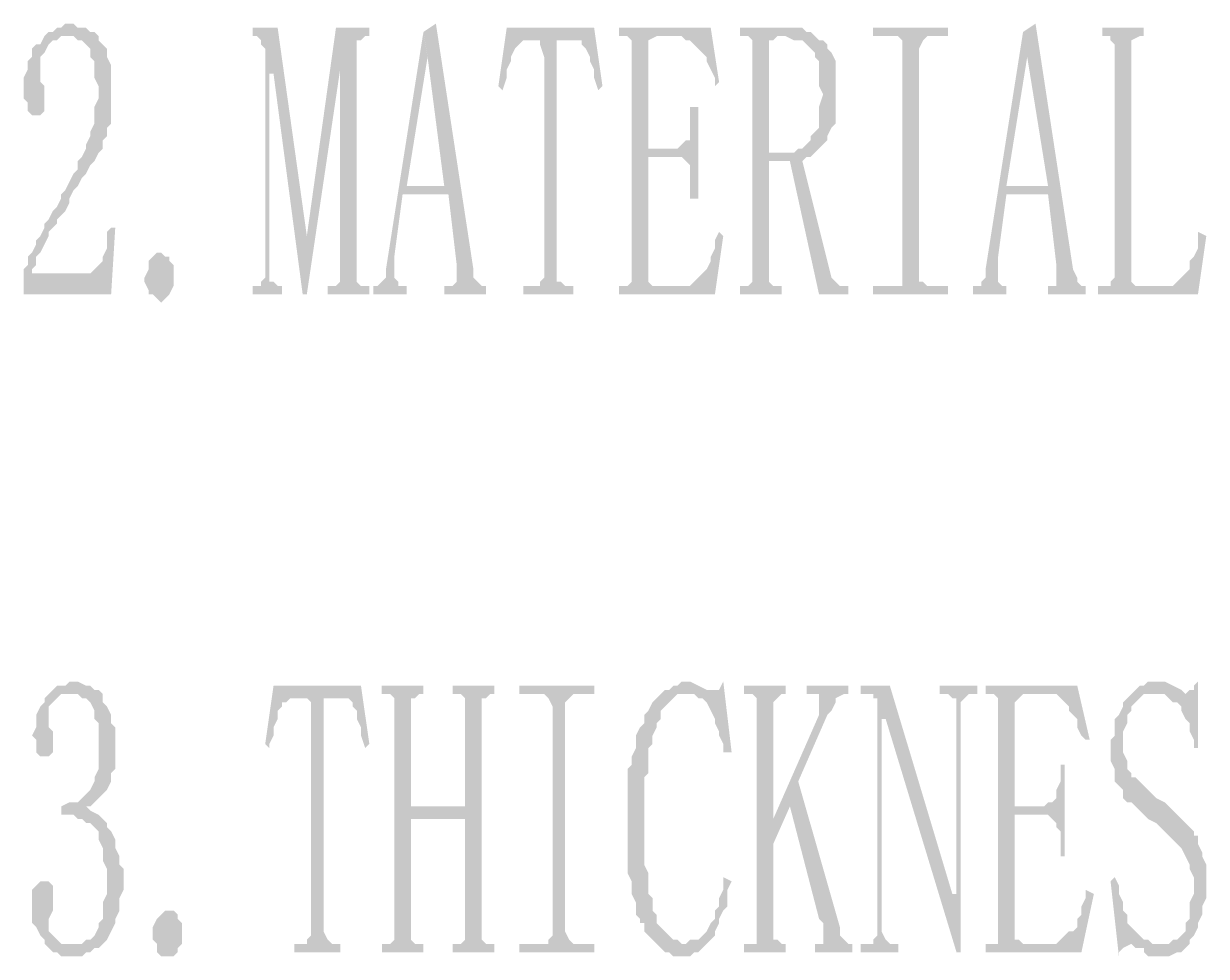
# Model space of a CAD drawing. Header units: millimetres. Extents: x -26542 to -511, y 85916 to 91363.
# Drawn here: x -1233.4 to -1082.6, y 90955.9 to 91074.8 of the extents above; entities that cross this region are included whole.
import ezdxf

# ---------------------------------------------------------------- set-up
doc = ezdxf.new("R2010")
doc.units = ezdxf.units.MM
doc.layers.add('PDF_Solid Fills', color=7, linetype='Continuous')

msp = doc.modelspace()

# ---------------------------------------------------------------- hatches: boundary and pattern name
at = {"layer": 'PDF_Solid Fills', "transparency": 33554559, "extrusion": (-0.004685415688226653, -0.01745240643729066, 0.9998367168639969)}
for points in [[(-24802.32107175211, 87654.40156723326), (-24802.69618867745, 87653.75105712889), (-24802.9336090096, 87652.58773350157), (-24803.4464225265, 87652.4500369085), (-24803.82166987122, 87651.79949177988), (-24803.54627668834, 87650.77386474563), (-24803.9213936138, 87650.12335464125), (-24803.64593039022, 87649.09746676125), (-24803.88335072238, 87647.93414314184), (-24803.60795753938, 87646.9085161076), (-24803.33256435464, 87645.88288907381), (-24803.19486776309, 87645.37007555505), (-24802.54435765476, 87644.99495863356), (-24802.26889443118, 87643.96907075355), (-24801.61838432285, 87643.59395383205), (-24801.10544038657, 87643.73168544192), (-24800.59262686782, 87643.86938203499), (-24800.21750994422, 87644.51989214355), (-24800.35520653578, 87645.0327056623), (-24800.63066975924, 87646.05859353486), (-24800.76836635079, 87646.57140705362), (-24801.04375953367, 87647.5970340874), (-24801.69426964386, 87647.9721510089), (-24801.96966282686, 87648.99777804269), (-24802.2450560116, 87650.02340507647), (-24802.52051923331, 87651.04929294903), (-24802.14540230972, 87651.69980306132), (-24801.90798197582, 87652.86312668817), (-24801.53286505223, 87653.51363679301), (-24801.02005153534, 87653.65133338654), (-24800.64493460988, 87654.30184349837), (-24800.1319906736, 87654.43957510823)], [(-24800.03200609074, 87656.11578228744), (-24800.54481960763, 87655.9780856939), (-24800.91993653309, 87655.32757558953), (-24801.43275004998, 87655.189878996), (-24801.8079973947, 87654.53933386737), (-24802.32081091159, 87654.4016372743), (-24800.13172983134, 87654.43964514881), (-24799.61891631444, 87654.5773417349), (-24799.10610279941, 87654.71503832797), (-24798.45559268922, 87654.33992140647), (-24797.94277917221, 87654.47761799628), (-24797.29213864461, 87654.10253609484), (-24796.6416285343, 87653.72741916543), (-24796.36616531271, 87652.70153129287), (-24795.7156552024, 87652.32641436765), (-24795.44026201952, 87651.30078733386), (-24795.16486883466, 87650.27516030008), (-24794.37666213489, 87649.38722985936), (-24794.10126895003, 87648.36160282558), (-24793.96350231976, 87647.84852846479), (-24794.20092265191, 87646.6852048412), (-24793.92552946904, 87645.65957781114), (-24793.65013628418, 87644.63395077363), (-24793.88755661633, 87643.47062715003), (-24793.74986002489, 87642.95781363128), (-24793.98728035879, 87641.79449000768), (-24793.84958376735, 87641.28167649265), (-24794.08713452064, 87640.11831784528), (-24794.4621814054, 87639.4675468984), (-24794.18678822252, 87638.44191986462), (-24794.56190514611, 87637.79140975233), (-24794.79932547815, 87636.62808612548), (-24795.03674581216, 87635.46476250561), (-24795.41186273575, 87634.81425239379), (-24795.27416614431, 87634.30143887503), (-24795.51151643763, 87633.13785440894), (-24795.88676378422, 87632.48730928032), (-24796.12418411637, 87631.32398565719), (-24796.49930104183, 87630.67347554862), (-24796.36160444841, 87630.1606620336), (-24796.59902478242, 87628.99733840628), (-24796.97414170601, 87628.34682829445), (-24796.83644511458, 87627.83401477942), (-24797.07386544847, 87626.67069115583), (-24797.4491127932, 87626.02014602721), (-24797.17364956974, 87624.99425815092), (-24797.54876649508, 87624.34374804283), (-24797.27337331034, 87623.3181210123), (-24796.38531244872, 87624.10636273073), (-24796.52300904016, 87624.61917624949), (-24796.14789211657, 87625.26968635432), (-24796.42335533828, 87626.29557422688), (-24796.04823841469, 87626.9460843387), (-24795.81081808067, 87628.10940796603), (-24795.57339774864, 87629.27273158915), (-24795.71109434008, 87629.78554510418), (-24795.33597741462, 87630.43605521275), (-24794.96073007176, 87631.08660034137), (-24795.09842666134, 87631.59941386012), (-24794.72330973775, 87632.24992396869), (-24794.34819281241, 87632.90043408051), (-24794.11077248026, 87634.0637577041), (-24794.24853911041, 87634.57683205791), (-24794.01111877838, 87635.74015568476), (-24793.63600185292, 87636.39066579705), (-24793.39858152077, 87637.55398942064), (-24793.02333417418, 87638.20453455299), (-24792.78591384203, 87639.3678581724), (-24792.41079691669, 87640.01836828468), (-24792.17344662326, 87641.18195275031), (-24791.79832969967, 87641.8324628626), (-24792.07372288266, 87642.85808989266), (-24791.69860595907, 87643.50860000076), (-24791.97399914195, 87644.53422703454), (-24791.59875179722, 87645.1847721599), (-24791.87414498208, 87646.21039919741), (-24792.14953816496, 87647.23602622747), (-24792.42493134795, 87648.26165326498), (-24792.70039457153, 87649.28754113708), (-24792.83809116483, 87649.80035465257), (-24793.1134843477, 87650.82598168636), (-24793.3888775307, 87651.85160872014), (-24793.526574124, 87652.3644222389), (-24794.31491124502, 87653.25231766282), (-24794.59037446673, 87654.27820553491), (-24795.24088457692, 87654.65332245687), (-24795.89139468537, 87655.02843938582), (-24796.02909127867, 87655.54125290085), (-24796.67960138514, 87655.91636982653), (-24797.19241490203, 87655.778673233), (-24797.84292501234, 87656.15379015869), (-24798.8686824654, 87655.87836195901), (-24799.51919257385, 87656.25347888097)], [(-24774.2525902976, 87662.48807852669), (-24777.32960181835, 87661.6618639538), (-24777.05420863349, 87660.63623692375), (-24776.5413951166, 87660.77393351356), (-24775.89088500827, 87660.39881658787), (-24775.75318841671, 87659.88600307284), (-24775.10254788725, 87659.51092116768), (-24773.25067126215, 87656.70917240717), (-24762.36264669371, 87630.49292381713), (-24763.7776555036, 87637.81027048966)], [(-24762.97030166583, 87665.51750860736), (-24767.07294022036, 87664.4159008516), (-24763.7776555036, 87637.81027048966), (-24762.36277711485, 87630.49288880033), (-24761.84983317682, 87630.63062041067), (-24765.18309074629, 87659.42520143744), (-24763.82025925734, 87662.54035124835), (-24764.09565244033, 87663.5659782826), (-24763.58283892332, 87663.70367487567), (-24763.20772199985, 87664.3541849805), (-24762.69490848284, 87664.49188157357)], [(-24756.16602935642, 87666.79475078732), (-24752.93242548872, 87636.32377177943), (-24752.65703230584, 87635.29814474937), (-24753.03227965056, 87634.64759962074), (-24753.40739657602, 87633.99708950846), (-24753.92021009291, 87633.85939291539), (-24753.64481690805, 87632.8337658816), (-24749.54217835353, 87633.93537363736), (-24749.81757153838, 87634.96100067114), (-24750.33038505528, 87634.82330408134), (-24750.84319857217, 87634.68560748827), (-24750.98089516361, 87635.19842100702), (-24751.63140527206, 87635.57353792852), (-24751.90679845493, 87636.5991649623), (-24752.04456508707, 87637.11223931983), (-24752.31995827181, 87638.13786635362), (-24753.35985015624, 87646.10572313424), (-24747.71864063165, 87647.62045568274), (-24753.12242982408, 87647.26904675411), (-24754.8270362888, 87663.85556627903)], [(-24754.9024603077, 87668.23360767495), (-24756.16550767364, 87666.79489086475), (-24754.8264445673, 87663.85544551816), (-24748.50645606988, 87648.5084911841), (-24753.12190814142, 87647.26918683527), (-24747.71824936999, 87647.6205607364), (-24744.35150977329, 87639.17763747694), (-24744.21381318185, 87638.66482395818), (-24743.93841999886, 87637.6391969244), (-24743.80072340555, 87637.12638340937), (-24744.17584033101, 87636.47587330453), (-24744.68878426717, 87636.33814168721), (-24745.20159778418, 87636.2004450974), (-24744.92620459932, 87635.17481806362), (-24739.79780859163, 87636.55185402278), (-24740.07320177648, 87637.57748105656), (-24740.58601529337, 87637.4397844635), (-24741.23652540171, 87637.81490138872), (-24741.88716593129, 87638.18998329388), (-24742.16255911416, 87639.21561032766)], [(-24735.27732839645, 87672.95340473158), (-24746.04680350947, 87670.06167124445), (-24745.14473863773, 87662.60659296205), (-24744.49422852928, 87662.23147604009), (-24744.39437436755, 87663.90764819924), (-24744.66976755229, 87664.93327523675), (-24744.43234721839, 87666.09659885615), (-24744.57011385041, 87666.6096732174), (-24744.33269351826, 87667.772996841), (-24743.95757659106, 87668.42350695282), (-24743.58245966746, 87669.07401706139), (-24743.06964615057, 87669.21171365073), (-24742.04388869554, 87669.48714185413)], [(-24735.27732839645, 87672.95340473158), (-24742.04388869554, 87669.48714185413), (-24737.94125014101, 87670.58874960989), (-24737.42843662598, 87670.72644620342), (-24736.40267917095, 87671.00187440636), (-24736.26498257951, 87670.48906089133), (-24735.61447247106, 87670.1139439661), (-24734.82626576943, 87669.22601352166), (-24734.68849913916, 87668.7129391646), (-24733.90029243752, 87667.82500872388), (-24733.62489925453, 87666.7993816901), (-24732.69899596134, 87665.39863773435), (-24732.32387903589, 87666.04914783919)], [(-24720.91776740353, 87676.80911942199), (-24732.20018645457, 87673.77965432452), (-24731.9247932717, 87672.75402728701), (-24731.41184933356, 87672.89175890107), (-24724.23219925829, 87674.81958122551), (-24723.58168914996, 87674.44446430402), (-24723.06887563295, 87674.58216089383), (-24722.41836552275, 87674.20704396814), (-24721.76772499504, 87673.83196206298), (-24721.11721488484, 87673.45684513776), (-24720.46670477651, 87673.0817282158), (-24720.32893814624, 87672.568653855), (-24719.54073144461, 87671.68072341429), (-24718.75252474472, 87670.79279297404), (-24718.47713155986, 87669.76716593979), (-24718.10201463441, 87670.41767604835)], [(-24710.66149706906, 87679.5630512624), (-24717.32833362743, 87677.7729255273), (-24717.05294044269, 87676.74729849352), (-24716.54012692766, 87676.88499508658), (-24711.4117309181, 87678.26203104574), (-24710.24840729276, 87678.02461071732), (-24709.73559377587, 87678.1623073034), (-24709.22278025898, 87678.30000389647), (-24708.57227015065, 87677.92488697497), (-24707.92162962107, 87677.54980506608), (-24707.27111951273, 87677.17468814412), (-24707.13342292118, 87676.66187462909), (-24706.48284277227, 87676.28649685765), (-24706.20744958927, 87675.26086982759), (-24705.93205640453, 87674.23524279008), (-24705.65666322154, 87673.20961576002), (-24704.86845651991, 87672.32168531604), (-24704.96811022179, 87670.64528733492), (-24704.83041363023, 87670.13247381616), (-24704.55502044549, 87669.10684678238), (-24704.2796272625, 87668.0812197486), (-24704.65474418609, 87667.43070964422), (-24705.02986111154, 87666.78019953193), (-24704.89216451824, 87666.2673860169), (-24705.26741186483, 87665.61684088828), (-24705.64252879028, 87664.96633077972), (-24706.15534230717, 87664.82863418665), (-24706.53045923077, 87664.17812407808), (-24707.04327274766, 87664.04042748455), (-24709.60747075337, 87663.3519095052), (-24703.96626122692, 87664.86664205743), (-24703.59114430146, 87665.517152166), (-24703.21602737787, 87666.16766227456), (-24702.84091045242, 87666.81817238638), (-24702.97860704397, 87667.33098590141), (-24702.74118671182, 87668.494309525), (-24702.3659393671, 87669.14485465363), (-24702.64133255009, 87670.17048168741), (-24702.91672573483, 87671.1961087212), (-24703.19218895654, 87672.22199659748), (-24703.46758214128, 87673.24762363127), (-24703.60527873284, 87673.7604371463), (-24703.88067191571, 87674.78606417635), (-24704.15606510057, 87675.81169121386), (-24704.43145828531, 87676.83731824392), (-24705.21986544505, 87677.72547450662), (-24705.8703755535, 87678.10059143556), (-24706.0080721468, 87678.61340495432), (-24706.65858225513, 87678.98852187628), (-24707.17139577202, 87678.85082528275), (-24707.82190588047, 87679.22594220843), (-24708.4724159888, 87679.60105913365), (-24708.98535992682, 87679.46332752379), (-24709.63587003527, 87679.83844444901), (-24710.14868355216, 87679.70074785594)], [(-24691.68635358347, 87684.65810532216), (-24700.91738814767, 87682.17946160771), (-24700.64199496282, 87681.15383457392), (-24698.07779695897, 87681.84235255327), (-24697.56498344208, 87681.98004914634), (-24696.91447333375, 87681.60493222484), (-24696.77677674219, 87681.09211870609), (-24696.63908014889, 87680.57930519106), (-24689.20311398793, 87652.88607108127), (-24689.06541739649, 87652.37325756252), (-24688.92772080319, 87651.86044404376), (-24688.79002421163, 87651.34763052873), (-24689.81565124553, 87651.07223734213), (-24692.37984924938, 87650.38371936232), (-24692.10445606639, 87649.35809232853), (-24682.8734215023, 87651.83673604345), (-24683.14881468704, 87652.86236307723), (-24685.71301269089, 87652.17384509789), (-24686.36352279934, 87652.54896202311), (-24686.87633631623, 87652.41126543004), (-24687.15172949911, 87653.43689246755), (-24694.58769566193, 87681.13012657734), (-24694.3502753299, 87682.29345020419), (-24693.97515840444, 87682.94396030903), (-24691.41096040059, 87683.63247828837)], [(-24682.31749200867, 87686.62397054257), (-24679.08388814284, 87656.15299153095), (-24678.8084949581, 87655.12736449717), (-24679.18374230282, 87654.47681936854), (-24679.04604571138, 87653.96400585352), (-24679.55885922827, 87653.82630925998), (-24680.07167274517, 87653.68861266691), (-24679.79627956043, 87652.66298563685), (-24675.69364100578, 87653.76459339261), (-24675.96903419064, 87654.7902204264), (-24676.48184770753, 87654.65252383286), (-24677.13235781586, 87655.02764075482), (-24677.27005440742, 87655.54045427358), (-24677.54544759216, 87656.56608130736), (-24677.68321422243, 87657.07915566443), (-24677.95860740717, 87658.10478269821), (-24678.9984992916, 87666.07263947558), (-24673.87010328204, 87667.44967543427), (-24679.27389247634, 87667.09826650564), (-24680.97849893919, 87683.68478603428)], [(-24681.05444464274, 87688.0626873523), (-24682.31749200867, 87686.62397054257), (-24680.97842890047, 87683.68452518806), (-24674.14562688617, 87668.475267448), (-24679.27389247634, 87667.09826650564), (-24673.87023370317, 87667.44964041421), (-24670.50349410647, 87659.00671715103), (-24670.36579751503, 87658.493903636), (-24670.09040433203, 87657.46827660222), (-24669.95270774059, 87656.95546308346), (-24669.81501114729, 87656.44264956797), (-24670.32782466419, 87656.3049529749), (-24670.84076860035, 87656.1672213613), (-24670.56537541747, 87655.14159433125), (-24665.94979292667, 87656.38093369687), (-24666.22518610954, 87657.40656072693), (-24666.73799962655, 87657.26886414085), (-24667.38850973488, 87657.6439810628), (-24667.52620632818, 87658.15679458156), (-24668.3145434492, 87659.04469000176)], [(-24667.58333577297, 87691.13005526364), (-24672.71173178067, 87689.75301930448), (-24672.43633859779, 87688.7273922707), (-24671.92339465965, 87688.86512388056), (-24671.41058114276, 87689.0028204741), (-24671.27288455132, 87688.49000695534), (-24670.62237444287, 87688.11489003338), (-24670.48467785143, 87687.60207651835), (-24663.04871168861, 87659.90884240484), (-24662.91101509717, 87659.39602888981), (-24663.28613202076, 87658.74551877799), (-24663.14843542932, 87658.23270526296), (-24663.66124894808, 87658.09500866942), (-24659.55861039157, 87659.1966164289), (-24660.07142390858, 87659.05891983584), (-24660.72193401691, 87659.43403675733), (-24660.99732720165, 87660.45966379112), (-24668.43329336448, 87688.15289790463), (-24668.70868654747, 87689.17852493469), (-24667.82075610512, 87689.96673163632), (-24667.30794258823, 87690.10442822985)], [(-24742.04407949909, 87669.48681097478), (-24741.53126598219, 87669.62450756831), (-24741.39356938889, 87669.11169405328), (-24740.46766609757, 87667.71095009008), (-24733.30709311948, 87641.04334301036), (-24733.16939652618, 87640.53052949533), (-24733.54451345163, 87639.88001939096), (-24733.4068168602, 87639.3672058722), (-24733.91963037709, 87639.22950927867), (-24735.4580709259, 87638.81641950272), (-24735.18267774303, 87637.7907924722), (-24729.02878512081, 87639.44318659417), (-24729.30417830555, 87640.46881362796), (-24730.32980533945, 87640.19342044136), (-24730.98031544778, 87640.5685373703), (-24731.49312896468, 87640.43084077723), (-24731.76852214767, 87641.45646781102), (-24738.92909512564, 87668.12407488702), (-24739.34218490194, 87669.66251543956), (-24739.47988149337, 87670.17532895459), (-24738.96706797648, 87670.31302554766), (-24737.9414409427, 87670.58841873053)], [(-24731.41210051579, 87672.89113215916), (-24730.89928700076, 87673.02882875223), (-24730.24877689243, 87672.65371183073), (-24730.11108029902, 87672.14089831198), (-24729.97338370758, 87671.62808479322), (-24722.53741754661, 87643.93485068344), (-24722.39972095331, 87643.4220371684), (-24722.26202436187, 87642.90922364965), (-24722.63714128733, 87642.25871354109), (-24723.14995480422, 87642.12101694802), (-24719.04731624771, 87643.22262470005), (-24719.56012976472, 87643.08492811397), (-24720.21063987492, 87643.46004503593), (-24720.48603305779, 87644.48567206971), (-24724.34174775006, 87658.84523306228), (-24721.26473622932, 87659.67144763516), (-24724.61714093492, 87659.87086009653), (-24727.92199922062, 87672.1789061795), (-24728.19739240548, 87673.20453321701), (-24727.30946196313, 87673.99273991492), (-24724.23245044239, 87674.8189544878)], [(-24716.53998684825, 87676.88447340205), (-24716.02717333322, 87677.02216999559), (-24715.37666322303, 87676.64705307363), (-24715.23896663147, 87676.13423955487), (-24715.10127004003, 87675.62142603984), (-24707.66530387721, 87647.92819192633), (-24707.52760728577, 87647.4153784113), (-24707.38991069433, 87646.90256489627), (-24707.76502761792, 87646.25205478445), (-24708.27784113481, 87646.11435819464), (-24708.7906546517, 87645.97666160157), (-24708.51526146871, 87644.95103456732), (-24703.3869958804, 87646.32803551015), (-24703.66238906328, 87647.3536625402), (-24704.17520258017, 87647.2159659504), (-24704.68801609706, 87647.07826935733), (-24705.33852620551, 87647.45338628255), (-24705.61391939025, 87648.47901331261), (-24709.33193748922, 87662.32576079061), (-24706.76773948537, 87663.01427876996), (-24705.22929893655, 87663.4273685501), (-24704.8541820111, 87664.07787865493), (-24704.34123807296, 87664.2156102648), (-24703.96612114948, 87664.86612037662), (-24709.60733067407, 87663.3513878244), (-24713.04988555121, 87676.17224742612), (-24713.32527873607, 87677.1978744599), (-24712.81246521918, 87677.33557105344), (-24712.43734829559, 87677.98608116154), (-24711.41159084055, 87678.26150936121)], [(-24775.10260826966, 87659.51062530512), (-24767.66671214555, 87631.81765203783), (-24767.52901555412, 87631.30483851908), (-24767.90406244074, 87630.6540675722), (-24767.76636584743, 87630.14125405345), (-24768.27917936433, 87630.00355745992), (-24768.79199288122, 87629.86586086685), (-24768.51659969834, 87628.84023383306), (-24764.92677465884, 87629.80414499901), (-24765.20216784358, 87630.8297720328), (-24765.71511177986, 87630.69204042293), (-24766.36562189006, 87631.06715734815), (-24766.87843540695, 87630.92946075508), (-24767.15389862866, 87631.95534862764), (-24773.76354516146, 87656.57117995853), (-24773.25073164457, 87656.70887655206)], [(-24763.82018921862, 87662.54009041004), (-24765.18309074629, 87659.42520143744), (-24758.43567758333, 87634.29629575275), (-24758.29798099003, 87633.783482234), (-24758.16021435976, 87633.27040788019), (-24758.53533128521, 87632.61989776837), (-24759.04814480024, 87632.48220117483), (-24759.56095831899, 87632.3445045813), (-24759.28556513425, 87631.31887754751), (-24754.15729954583, 87632.69587848987), (-24754.43269272882, 87633.72150552412), (-24754.94550624571, 87633.58380893059), (-24755.45831976261, 87633.44611234078), (-24756.1088298728, 87633.82122926647), (-24756.38429309451, 87634.84711713903)], [(-24719.83995339251, 87666.65145942383), (-24720.8655804263, 87666.37606624095), (-24720.59018724156, 87665.35043920716), (-24720.45249065012, 87664.83762569213), (-24720.17709746526, 87663.81199865835), (-24720.03940087382, 87663.2991851396), (-24719.76393765025, 87662.27329726703), (-24720.27675116714, 87662.13560067397), (-24720.65199851186, 87661.48505554534), (-24721.02711543732, 87660.83454543678), (-24721.53992895421, 87660.69684884697), (-24724.61694047495, 87659.87063427409), (-24721.26453576947, 87659.67122181319), (-24720.75172225444, 87659.80891840672), (-24720.23890873743, 87659.94661499606), (-24719.58826820611, 87659.57153308764), (-24718.93775809964, 87659.19641616568), (-24718.80006150622, 87658.68360265065), (-24718.52466832334, 87657.65797561314), (-24718.38690169121, 87657.14490125934), (-24717.97381191503, 87655.6064607068), (-24717.83611532347, 87655.09364719177), (-24716.81048829155, 87655.36904037837)], [(-24705.229108133, 87663.42769942945), (-24706.76754868368, 87663.01460965304), (-24698.77122258605, 87647.56770575466), (-24695.18139754841, 87648.53161691735), (-24695.45686077012, 87649.55750479316), (-24696.48261822504, 87649.28207659023), (-24697.13312833337, 87649.65719351172), (-24697.78363844368, 87650.03231043741)], [(-24787.64351382246, 87632.50157413492), (-24788.15632734122, 87632.36387754139), (-24788.53144426481, 87631.71336743282), (-24788.11835448851, 87630.17492688028), (-24787.98065789707, 87629.66211336525), (-24788.21807822911, 87628.49878974212), (-24788.08031159895, 87627.98571538087), (-24788.45555894368, 87627.33517025225), (-24788.83067586913, 87626.68466014741), (-24789.20579279272, 87626.03415003559), (-24789.71860630962, 87625.89645344205), (-24796.38544286985, 87624.10632771067), (-24797.27350373147, 87623.31808598852), (-24796.72271736374, 87621.26683192095), (-24785.95311182959, 87624.15860043233)], [(-24713.14511846832, 87651.95550186653), (-24713.38253880234, 87650.79217823967), (-24713.10714561748, 87649.76655120589), (-24713.3445659515, 87648.60322757857), (-24713.20686935808, 87648.09041405981), (-24713.44421965338, 87646.92682959419), (-24713.8194669981, 87646.27628446557), (-24714.19458392169, 87645.62577436073), (-24714.56970084715, 87644.97526424844), (-24714.94481777074, 87644.32475414034), (-24715.45763128949, 87644.18705755053), (-24716.48338874255, 87643.9116293476), (-24719.04745632713, 87643.22314638458), (-24723.15022530092, 87642.12150361203), (-24723.66303881793, 87641.98380701896), (-24723.38764563494, 87640.95817998517), (-24711.592413067, 87644.12534167944), (-24712.49460835999, 87651.58038493758)], [(-24654.16882520926, 87667.79134535091), (-24653.89343202638, 87666.76571831712), (-24653.61803884152, 87665.74009128334), (-24653.85545917368, 87664.57676766021), (-24654.23057609913, 87663.92625754792), (-24653.95511287556, 87662.90036967536), (-24654.33022980101, 87662.24985956727), (-24654.7054771476, 87661.59931443864), (-24655.08059407119, 87660.94880433008), (-24655.45571099664, 87660.29829422152), (-24655.96852451353, 87660.16059762845), (-24656.48133803043, 87660.02290103491), (-24659.55834955117, 87659.19668646203), (-24663.66111852694, 87658.09504368994), (-24664.68674556073, 87657.81965050334), (-24664.41135237587, 87656.794023477), (-24652.10330629104, 87660.09888175689), (-24653.00550158403, 87667.55392501876)], [(-24779.52362556453, 87624.78514169808), (-24780.17413567298, 87625.1602586233), (-24780.82464578131, 87625.53537555272), (-24781.3374592982, 87625.39767895918), (-24781.47515588976, 87625.91049247421), (-24782.26349301066, 87626.79838789813), (-24782.40118960408, 87627.31120141689), (-24782.16370888951, 87628.47482089931), (-24782.4391020725, 87629.5004479331), (-24782.06398514705, 87630.15095804166), (-24781.68886822346, 87630.80146814976), (-24781.17605470656, 87630.9391647433), (-24780.52554459812, 87630.56404781807), (-24780.01273108122, 87630.70174441114), (-24779.87503448979, 87630.18893089611), (-24779.22452437959, 87629.81381396716), (-24778.94906115788, 87628.7879260946), (-24778.81136456446, 87628.27511257585), (-24778.53597138159, 87627.24948554207), (-24778.77339171374, 87626.0861619222), (-24779.14850863907, 87625.43565181037)], [(-24777.7623509554, 87575.22551727947), (-24778.27516447229, 87575.0878206864), (-24778.65028139774, 87574.43731057784), (-24779.67603885091, 87574.1618823749), (-24780.0511557745, 87573.51137226261), (-24780.42627269996, 87572.86086215405), (-24777.86207469611, 87573.54938013386), (-24777.34926117922, 87573.68707672693), (-24776.83644766221, 87573.82477332046), (-24776.18593755388, 87573.4496563985), (-24775.67312403698, 87573.58735298458), (-24775.0224835074, 87573.21227107942), (-24774.23420676694, 87572.3240798004), (-24773.95881358406, 87571.29845276661), (-24773.30830347561, 87570.92333584093), (-24773.03291029087, 87569.89770880714), (-24772.75751710788, 87568.87208177336), (-24772.48212392314, 87567.84645473957), (-24772.3444273317, 87567.33364122454), (-24772.06903414684, 87566.30801419076), (-24771.79357092327, 87565.2821263182), (-24772.03099125728, 87564.11880268762), (-24771.89329466585, 87563.60598917259), (-24772.13071499788, 87562.44266554527), (-24772.50596234447, 87561.79212041665), (-24772.88107926806, 87561.14161031181), (-24773.25619619351, 87560.49110020371), (-24773.76900971041, 87560.35340361018), (-24774.28182322555, 87560.21570702083), (-24775.1697536679, 87559.42750031548), (-24774.89429044432, 87558.40161244292), (-24773.86866341229, 87558.6770056258), (-24773.35584989539, 87558.81470221933), (-24772.70533978706, 87558.43958529364), (-24772.19252626831, 87558.57728188345), (-24771.54201615986, 87558.20216495777), (-24771.0290722237, 87558.33989657136), (-24770.3785621135, 87557.96477964614), (-24769.72805200506, 87557.58966272417), (-24769.59035541362, 87557.07684920542), (-24769.45265882218, 87556.56403569039), (-24768.66445212043, 87555.67610525014), (-24768.52675552899, 87555.16329173138), (-24768.251362346, 87554.1376646976), (-24767.46315564436, 87553.24973425688), (-24767.18769242079, 87552.2238463806), (-24766.9122992378, 87551.19821934681), (-24766.63690605306, 87550.17259231303), (-24766.87432638707, 87549.0092686899), (-24766.5988631635, 87547.98338080989), (-24766.32346997864, 87546.95775378356), (-24766.69858690409, 87546.30724367127), (-24766.56089031266, 87545.79443015624), (-24766.79831064481, 87544.63110652938), (-24767.1734275684, 87543.98059642082), (-24767.68637150642, 87543.84286480723), (-24768.06148843188, 87543.19235470239), (-24768.57430194877, 87543.05465810932), (-24769.08711546566, 87542.91696151579), (-24765.87240735162, 87543.23036256991), (-24765.49729042803, 87543.8808726822), (-24765.12217350258, 87544.53138278658), (-24764.88475317042, 87545.6947064139), (-24764.64720241714, 87546.85806505755), (-24764.78489900869, 87547.3708785763), (-24764.54747867654, 87548.53420220362), (-24764.82294189825, 87549.56009007571), (-24764.96063848969, 87550.07290359074), (-24764.72321815754, 87551.23622722179), (-24764.99861134239, 87552.26185425185), (-24765.13630793383, 87552.7746677706), (-24765.41177115741, 87553.80055564316), (-24766.06228126574, 87554.17567256838), (-24766.33767444873, 87555.20129960217), (-24767.12588115048, 87556.08923004288), (-24767.40127433336, 87557.11485707667), (-24768.18961145624, 87558.00275250059), (-24768.84012156457, 87558.37786942208), (-24768.97781815601, 87558.89068293758), (-24769.62832826446, 87559.2657998628), (-24770.27883837465, 87559.64091679174), (-24771.44216199813, 87559.87833712017), (-24772.09287256643, 87560.25367986783), (-24771.57992863015, 87560.39141148143), (-24771.20481170656, 87561.04192158999), (-24770.82969477936, 87561.69243169809), (-24770.45457785577, 87562.34294180665), (-24770.07946093031, 87562.99345191475), (-24769.84204059816, 87564.15677554207), (-24770.11743378302, 87565.18240257585), (-24769.74218643643, 87565.83294770448), (-24770.01764965989, 87566.85883557703), (-24770.29304284288, 87567.88446261082), (-24770.56843602762, 87568.9100896446), (-24770.84382921061, 87569.93571667839), (-24771.11922239535, 87570.96134371217), (-24771.76986292494, 87571.33642561734), (-24772.04525610968, 87572.36205265112), (-24772.83346280956, 87573.24998309184), (-24773.48404295673, 87573.62536085956), (-24773.75943614147, 87574.65098789334), (-24774.40994624991, 87575.02610481484), (-24774.92275976681, 87574.88840822177), (-24775.57326987514, 87575.26352514699), (-24776.08621381328, 87575.12579353712), (-24777.2495374385, 87575.363213873)], [(-24742.23935757997, 87584.21464048419), (-24753.00883269287, 87581.32290699659), (-24752.10676781926, 87573.86782871466), (-24751.45625771082, 87573.4927117927), (-24751.59395430237, 87574.00552530773), (-24751.35640354909, 87575.16888395138), (-24751.63179673383, 87576.19451098889), (-24751.39437640179, 87577.35783460876), (-24751.66976958467, 87578.38346164254), (-24751.29472269991, 87579.03423259314), (-24751.43241929135, 87579.5470461119), (-24750.91960577446, 87579.68474270543), (-24750.544488849, 87580.33525281353), (-24750.03167533211, 87580.47294940334), (-24749.00591787894, 87580.74837760674)], [(-24742.23935757997, 87584.21464048419), (-24749.00591787894, 87580.74837760674), (-24744.90327932441, 87581.8499853625), (-24744.39046580752, 87581.98768195556), (-24743.36470835435, 87582.26311015896), (-24742.71419824415, 87581.887993237), (-24742.57650165271, 87581.37517971825), (-24741.92592150555, 87580.99980195053), (-24741.65052832069, 87579.97417491674), (-24740.86232162092, 87579.0862444765), (-24740.58692843607, 87578.06061744271), (-24739.66102514474, 87576.65987348696), (-24739.28590821929, 87577.31038359553)], [(-24734.54689398583, 87586.2801594059), (-24739.67528999539, 87584.9031234472), (-24739.39989681053, 87583.87749641342), (-24738.88695287437, 87584.01522802329), (-24738.37413935747, 87584.15292461263), (-24737.72362924716, 87583.77780768741), (-24737.44823606429, 87582.75218065735), (-24730.01226990146, 87555.05894654384), (-24729.87457331002, 87554.54613302881), (-24729.73687671847, 87554.03331951005), (-24730.11199364392, 87553.38280940522), (-24730.62480715895, 87553.24511281168), (-24731.13775109709, 87553.10738120181), (-24730.86235791224, 87552.08175416803), (-24725.73396190454, 87553.45879012719), (-24726.00935508939, 87554.48441716097), (-24726.52216860629, 87554.34672056744), (-24727.03498212318, 87554.20902397437), (-24727.68549222976, 87554.58414090332), (-24727.9608854145, 87555.60976793338), (-24731.6788334765, 87569.45625456562), (-24725.01199691813, 87571.24638030073), (-24732.09199328977, 87570.9949559602), (-24735.39685157547, 87583.30300204689), (-24735.53454816877, 87583.81581555819), (-24735.67224476032, 87584.32862907369), (-24735.15943124343, 87584.46632566676), (-24734.78431431984, 87585.11683577904), (-24734.27150080109, 87585.25453237211)], [(-24725.82828167884, 87588.62121158466), (-24730.95667768654, 87587.2441756255), (-24730.68128450366, 87586.21854859171), (-24730.16834056564, 87586.35628020158), (-24729.65552704863, 87586.49397679511), (-24729.0050169403, 87586.11885987315), (-24728.72962375556, 87585.09323283564), (-24725.4247654716, 87572.78518675268), (-24732.09160202811, 87570.99506101757), (-24725.01160565659, 87571.24648536183), (-24721.29365759448, 87557.39999872586), (-24721.15596100304, 87556.88718521083), (-24721.0182644116, 87556.37437169207), (-24721.39338133519, 87555.72386158397), (-24721.90619485208, 87555.58616499417), (-24722.41913878825, 87555.44843337685), (-24722.14374560537, 87554.42280634679), (-24717.01534959581, 87555.79984230595), (-24717.29074278055, 87556.825469336), (-24717.80355629756, 87556.68777274992), (-24718.31636981445, 87556.55007615685), (-24718.96687992278, 87556.92519307835), (-24719.24227310577, 87557.95082011214), (-24726.6782392686, 87585.64405422192), (-24726.81593586004, 87586.15686774068), (-24726.95363245148, 87586.66968125943), (-24726.44081893458, 87586.80737785297), (-24726.06570201099, 87587.45788795734), (-24725.5528884941, 87587.59558455087)], [(-24713.52049643453, 87591.92599983187), (-24722.75153099862, 87589.44735611696), (-24722.47613781376, 87588.42172908317), (-24719.39912629302, 87589.24794365605), (-24718.74861618469, 87588.87282672664), (-24717.96040948294, 87587.98489628639), (-24710.52444332198, 87560.2916621766), (-24710.38674672868, 87559.77884865785), (-24710.76186365413, 87559.12833855301), (-24710.62416706257, 87558.61552503798), (-24711.13698057958, 87558.47782844491), (-24714.21399210033, 87557.65161387203), (-24713.93859891733, 87556.62598683825), (-24704.70756435324, 87559.10463054897), (-24704.98295753798, 87560.13025758648), (-24707.54715554183, 87559.44173960714), (-24708.19766565028, 87559.81685653282), (-24708.98587235005, 87560.70478697307), (-24716.42183851288, 87588.39802108658), (-24716.55953510443, 87588.91083460161), (-24716.18441817898, 87589.56134470645), (-24715.80930125539, 87590.21185481828), (-24713.24510325154, 87590.90037279809)], [(-24702.37576431851, 87595.46772174677), (-24702.8885778354, 87595.33002515696), (-24703.26369476086, 87594.6795150484), (-24703.776508276, 87594.54181845533), (-24704.15175562259, 87593.8912733267), (-24704.66456913948, 87593.75357673317), (-24699.02335961303, 87595.2683092854), (-24699.53617312992, 87595.13061269233), (-24700.69962717639, 87595.36799800396), (-24701.86295080162, 87595.60541833984)], [(-24697.76005140669, 87596.70709613618), (-24697.99747173872, 87595.5437725056), (-24698.51028525562, 87595.40607591951), (-24699.02309877262, 87595.26837932598), (-24704.66430829722, 87593.75364677375), (-24701.96241370181, 87593.92935123481), (-24701.44960018492, 87594.06704782788), (-24700.93678666803, 87594.20474442141), (-24700.28627655969, 87593.82962749572), (-24699.77346304094, 87593.96732408926), (-24699.12295293435, 87593.59220716357), (-24698.33454577276, 87592.70405090135), (-24697.54633907287, 87591.8161204569), (-24697.40864248143, 87591.30330693815), (-24696.62043577968, 87590.4153764979), (-24696.48273918824, 87589.90256298287), (-24695.69453248661, 87589.01463254215), (-24695.41913930362, 87587.98900550837), (-24694.39351226983, 87588.26439868752)], [(-24689.93003129854, 87598.26032321667), (-24695.0584273081, 87596.88328725751), (-24694.78303412523, 87595.85766022373), (-24694.27009018708, 87595.99539183732), (-24693.75727667019, 87596.13308843086), (-24693.10676656, 87595.75797150517), (-24692.831373377, 87594.73234447138), (-24685.39540721418, 87567.0391103616), (-24685.2577106246, 87566.52629684284), (-24685.1200140313, 87566.01348332781), (-24684.98231743975, 87565.50066980906), (-24686.00794447365, 87565.2252766299), (-24686.52088840981, 87565.08754501259), (-24686.24549522507, 87564.0619179788), (-24681.11709921737, 87565.43895393796), (-24681.39249240211, 87566.46458097175), (-24681.905305919, 87566.32688438194), (-24682.55581602745, 87566.70200130763), (-24683.06862954434, 87566.56430471409), (-24683.34402272722, 87567.58993174788), (-24686.23579123861, 87578.35953728203), (-24687.06197078933, 87581.43641838338), (-24690.77998889016, 87595.28316585766), (-24690.9176854816, 87595.79597937269), (-24690.54256855615, 87596.44648948498), (-24690.1674516307, 87597.09699958935), (-24689.65463811567, 87597.23469618289)], [(-24682.23782854679, 87600.3257720978), (-24687.36622455635, 87598.94873613911), (-24687.09083137149, 87597.92310910532), (-24686.57788743533, 87598.06084071519), (-24685.55226040154, 87598.33623389807), (-24685.41456380999, 87597.82342038304), (-24685.27686721669, 87597.31060686428), (-24685.13917062711, 87596.79779334925), (-24684.86370740354, 87595.7719054767), (-24687.06236205087, 87581.43631332647), (-24686.23618250026, 87578.35943222465), (-24685.42413737718, 87583.5258361036), (-24685.22468989773, 87586.8781103841), (-24683.83808036975, 87596.0472986633), (-24683.4629634443, 87596.69780876813), (-24683.22548272973, 87597.86142825754), (-24683.36317932128, 87598.37424177257), (-24682.4752488808, 87599.16244847095), (-24681.96243536379, 87599.30014506401)], [(-24677.10917169868, 87601.70287809754), (-24680.69899673632, 87600.73896693159), (-24680.42360355158, 87599.7133398978), (-24679.39797651768, 87599.9887330844), (-24678.88516300078, 87600.12642967375), (-24678.74746640935, 87599.613616155), (-24678.23452247318, 87599.75134776859), (-24677.95912928833, 87598.72572073853), (-24676.52034243953, 87597.46241253056), (-24660.09083208709, 87571.08475934668), (-24662.53159835015, 87578.12667781208)], [(-24666.33982700494, 87604.59457656462), (-24670.95527907647, 87603.35527221533), (-24670.67988589162, 87602.32964518527), (-24669.65425885783, 87602.60503836814), (-24669.0037487495, 87602.22992144665), (-24668.49093523261, 87602.36761803273), (-24668.21554204961, 87601.3419910022), (-24662.01891525439, 87578.26433938509), (-24662.53172877128, 87578.12664279202), (-24660.09109292761, 87571.08468930982), (-24659.57827941072, 87571.22238589963), (-24667.70272853272, 87601.47968759574), (-24667.84042512416, 87601.99250111077), (-24667.46517777944, 87602.64304623939), (-24667.09006085398, 87603.29355634796), (-24666.0644338202, 87603.56894953083)], [(-24654.03165050084, 87607.89946986875), (-24665.31406955002, 87604.87000476802), (-24665.03867636702, 87603.84437773423), (-24664.525732429, 87603.9821093441), (-24657.34608235373, 87605.90993167274), (-24656.83326883684, 87606.0476282658), (-24656.32045531983, 87606.18532485934), (-24655.6699452115, 87605.81020792993), (-24655.01930468192, 87605.43512602476), (-24654.36879457359, 87605.06000910327), (-24654.23102794331, 87604.54693474574), (-24653.58051783312, 87604.17181782424), (-24652.93000772479, 87603.79670089483), (-24652.6546145418, 87602.77107386105), (-24651.86640784016, 87601.8831434208), (-24651.21589773172, 87601.50802649511), (-24650.70308421482, 87601.64572308864)], [(-24644.42535893375, 87611.02810201468), (-24644.93817245064, 87610.89040542161), (-24645.45098596765, 87610.75270882808), (-24645.82610289298, 87610.10219871625), (-24646.33904682926, 87609.96446710639), (-24646.71416375285, 87609.31395700155), (-24647.08928067831, 87608.66344688926), (-24647.46439760365, 87608.01293678116), (-24647.83951452724, 87607.3624266726), (-24647.70174789708, 87606.84935231553), (-24647.93916822923, 87605.68602869194), (-24648.31441557582, 87605.03548356332), (-24648.03902239096, 87604.00985652953), (-24647.76362920809, 87602.98422949575), (-24648.13874613342, 87602.33371938718), (-24647.86335294868, 87601.30809234967), (-24647.45026317239, 87599.76965180086), (-24646.66198643378, 87598.88146052184), (-24646.52428984048, 87598.36864700308), (-24646.24889665749, 87597.3430199693), (-24645.59825612803, 87596.96793806413), (-24644.94774601958, 87596.59282113845), (-24644.81004942628, 87596.08000762342), (-24644.67235283484, 87595.56719410839), (-24644.02184272651, 87595.19207717944), (-24643.5090292095, 87595.32977377251), (-24642.85851910117, 87594.95465684729), (-24642.207938954, 87594.57927907957), (-24641.55729842267, 87594.2041971744), (-24640.90678831423, 87593.82908024872), (-24639.743464689, 87593.59165992029), (-24639.09295458056, 87593.21654299134), (-24638.44244447222, 87592.84142606938), (-24637.79193436389, 87592.46630914416), (-24637.14129383431, 87592.091227239), (-24636.49078372598, 87591.71611031704), (-24635.84027361567, 87591.34099338809), (-24635.0520669159, 87590.45306294784), (-24634.26386021415, 87589.56513250712), (-24634.12616362271, 87589.05231898837), (-24633.33788688225, 87588.16412770562), (-24633.06249369925, 87587.13850067556), (-24632.78710051638, 87586.11287364177), (-24633.02452084841, 87584.94955001445), (-24632.74905762495, 87583.9236621419), (-24632.4736644401, 87582.89803510811), (-24632.84878136555, 87582.24752499629), (-24632.57338818256, 87581.2218979625), (-24632.94850510615, 87580.57138785394), (-24633.3236220316, 87579.92087774538), (-24633.8364355485, 87579.7831811523), (-24634.21168289334, 87579.13263602741), (-24634.72449641023, 87578.99493943388), (-24635.23730992712, 87578.85724284453), (-24638.82713496475, 87577.89333167812), (-24638.17662485642, 87577.51821475662), (-24637.15086740325, 87577.79364295956), (-24637.01317080995, 87577.2808294408), (-24636.36266070162, 87576.90571251186), (-24635.33703366772, 87577.18110569846), (-24634.82422015269, 87577.318802292), (-24634.31140663393, 87577.45649888134), (-24633.7985931189, 87577.59419547487), (-24632.91053225542, 87578.38243719656), (-24632.39771873842, 87578.5201337901), (-24632.02260181308, 87579.17064389493), (-24631.64748488949, 87579.82115400676), (-24631.78518148093, 87580.33396752179), (-24631.41006455733, 87580.98447763408), (-24631.17251380219, 87582.14783627773), (-24631.31021039549, 87582.66064979276), (-24631.07279006345, 87583.82397341635), (-24631.34825328516, 87584.8498612959), (-24631.11083295301, 87586.01318491576), (-24631.24852954445, 87586.52599843452), (-24631.52392272744, 87587.5516254683), (-24631.66161932074, 87588.06443898333), (-24631.93701250362, 87589.09006602084), (-24632.2124757272, 87590.1159538934), (-24633.00068242708, 87591.00388433738), (-24633.13837902038, 87591.51669784868), (-24633.92658572027, 87592.40462829685), (-24634.20197890501, 87593.43025532691), (-24634.71492284129, 87593.29252371704), (-24634.85261943459, 87593.80533723207), (-24635.50312954292, 87594.1804541573), (-24636.15363965137, 87594.55557108298), (-24636.8041497597, 87594.93068800448), (-24637.45465986989, 87595.30580493389), (-24638.10516997834, 87595.68092185911), (-24638.75588054478, 87596.05626460304), (-24639.40639065497, 87596.43138152827), (-24640.56971428031, 87596.66880186042), (-24641.22022438864, 87597.0439187861), (-24641.87073449697, 87597.4190357076), (-24642.52124460728, 87597.79415263701), (-24643.17188513489, 87598.16923453845), (-24643.8223952452, 87598.5443514674), (-24644.33520876209, 87598.40665487386), (-24644.47290535353, 87598.91946838889), (-24645.12341546197, 87599.29458531458), (-24645.39887868543, 87600.32047318714), (-24646.18708538532, 87601.20840363111), (-24646.46247857017, 87602.2340306649), (-24646.60017516161, 87602.74684418365), (-24646.87556834635, 87603.77247120999), (-24646.63814801245, 87604.93579484103), (-24646.91354119719, 87605.96142187109), (-24646.53842427174, 87606.61193198338), (-24646.6761208633, 87607.12474550214), (-24646.30107397842, 87607.77551644901), (-24645.92595705297, 87608.4260265571), (-24645.55070970824, 87609.07657168992), (-24645.03789619135, 87609.21426827554), (-24644.01226915757, 87609.48966146214), (-24640.42244411982, 87610.45357262483), (-24641.07295422826, 87610.82868954632), (-24642.23627785349, 87611.0661098822), (-24643.39973189996, 87611.30349519756), (-24643.91254541685, 87611.16579860449)], [(-24639.29696292605, 87612.40513797011), (-24639.67207984964, 87611.75462786155), (-24639.5343832582, 87611.24181434652), (-24640.04719677509, 87611.10411775345), (-24640.42231369868, 87610.45360764116), (-24644.01226915757, 87609.48966146214), (-24643.49932522129, 87609.62739307573), (-24642.9865117044, 87609.76508966181), (-24642.3360015942, 87609.38997273985), (-24641.68549148762, 87609.01485581463), (-24641.17267796886, 87609.15255240817), (-24640.5220978217, 87608.77717463998), (-24640.38440123026, 87608.26436112495), (-24639.59606410924, 87607.37646570103), (-24638.94555400091, 87607.00134877954), (-24638.67016081605, 87605.97572174203), (-24637.88195411628, 87605.08779130504), (-24637.60656093142, 87604.06216426753), (-24637.09374741453, 87604.19986086106)], [(-24780.42640312109, 87572.86082713772), (-24780.80152004655, 87572.21031702543), (-24780.66382345313, 87571.6975035104), (-24781.03894037858, 87571.0469934023), (-24781.27636071073, 87569.8836697787), (-24781.13859408046, 87569.37059542118), (-24780.86320089572, 87568.34496838739), (-24781.10075164901, 87567.18160974002), (-24780.45011112129, 87566.80652783485), (-24780.17471793655, 87565.78090080107), (-24780.03702134313, 87565.26808728604), (-24779.38651123666, 87564.89297036082), (-24778.87369771977, 87565.03066695016), (-24778.36088420288, 87565.1683635437), (-24777.98576727742, 87565.81887365179), (-24778.12346386886, 87566.33168717055), (-24778.3988570536, 87567.35731420433), (-24778.6742502366, 87568.38294123858), (-24779.32476034679, 87568.7580581638), (-24779.7379201618, 87570.29675955139), (-24780.0133133448, 87571.32238658518), (-24779.63819641934, 87571.972896697), (-24779.26307949575, 87572.62340680184), (-24778.8879625703, 87573.2739169104), (-24778.37501863413, 87573.411648524), (-24777.86220511724, 87573.54934511706)], [(-24704.66456913948, 87593.75357673317), (-24705.03968606307, 87593.1030666288), (-24705.41480298853, 87592.45255651651), (-24705.78991991212, 87591.80204640795), (-24706.02747066715, 87590.63868776057), (-24706.40251755202, 87589.9879168137), (-24706.12712436903, 87588.96228977991), (-24706.50224129262, 87588.31177967507), (-24706.73966162663, 87587.1484560445), (-24706.60196503333, 87586.63564252947), (-24706.32657185034, 87585.61001549568), (-24706.56399218249, 87584.44669186836), (-24706.2885989995, 87583.42106483458), (-24706.66371592309, 87582.77055472974), (-24706.38825270138, 87581.7446668502), (-24706.11285951664, 87580.7190398234), (-24705.83746633364, 87579.69341278588), (-24705.5620731489, 87578.66778575582), (-24705.28667996405, 87577.64215871831), (-24705.01121674245, 87576.6162708425), (-24704.7358235576, 87575.59064381244), (-24704.3227337813, 87574.05220326316), (-24704.04734059656, 87573.02657622937), (-24703.77194741357, 87572.00094919559), (-24703.49655423069, 87570.9753221618), (-24703.22116104583, 87569.94969512802), (-24702.43288430537, 87569.06150384154), (-24702.15749112249, 87568.03587680776), (-24702.01979453105, 87567.52306329273), (-24701.2315878293, 87566.63513285201), (-24701.09389123786, 87566.12231933326), (-24700.81849805487, 87565.09669229947), (-24700.16791790596, 87564.7213145392), (-24700.0302213144, 87564.20850102045), (-24699.51740779751, 87564.34619761026), (-24699.24201461277, 87563.32057057647), (-24698.59150450432, 87562.94545365078), (-24697.94086397486, 87562.57037174562), (-24697.29035386641, 87562.1952548204), (-24696.63984375808, 87561.82013789844), (-24695.98933364963, 87561.44502097694), (-24695.47652013274, 87561.58271756256), (-24694.82601002255, 87561.20760064106), (-24694.31319650752, 87561.34529723413), (-24693.80025256937, 87561.48302884446), (-24693.28743905248, 87561.62072543753), (-24692.77462553559, 87561.75842202734), (-24692.39950861013, 87562.40893213544), (-24691.88669509324, 87562.54662872897), (-24691.51157816965, 87563.19713883381), (-24691.13633082493, 87563.84768396243), (-24693.70052882878, 87563.15916598635), (-24694.21334234567, 87563.02146939328), (-24694.86398287525, 87563.39655130217), (-24695.37679639214, 87563.25885470863), (-24696.02730650047, 87563.6339716306), (-24696.67781660892, 87564.00908855582), (-24697.32832671725, 87564.3842054815), (-24697.97883682745, 87564.75932240672), (-24698.25430004916, 87565.78521027928), (-24698.9048101576, 87566.1603272045), (-24699.04250674904, 87566.67314071953), (-24699.31789993378, 87567.69876775332), (-24699.96854046336, 87568.0738496622), (-24700.2439336481, 87569.09947669227), (-24700.51939686981, 87570.12536456855), (-24700.65709346137, 87570.63817808358), (-24701.445300163, 87571.52610853128), (-24701.720693346, 87572.5517355618), (-24701.99608653074, 87573.57736259932), (-24702.40917630703, 87575.1158031444), (-24702.68456949003, 87576.14143017819), (-24702.95996267477, 87577.16705721198), (-24703.09772930504, 87577.68013157276), (-24703.51081908122, 87579.21857211832), (-24703.78621226607, 87580.2441991521), (-24704.06160544895, 87581.26982618589), (-24704.33699863381, 87582.29545321967), (-24703.96188170835, 87582.9459633315), (-24704.23734493193, 87583.97185120406), (-24704.5127381148, 87584.99747823784), (-24704.78813129966, 87586.02310527163), (-24704.41288395307, 87586.67365040025), (-24704.68827713782, 87587.6992774303), (-24704.45085680578, 87588.86260106135), (-24704.58855339722, 87589.37541457638), (-24704.21343647363, 87590.02592468122), (-24704.48889969534, 87591.05181256076), (-24704.11378277175, 87591.7023226656), (-24703.73866584629, 87592.35283277789), (-24703.3635489227, 87593.00334288599), (-24702.98843199725, 87593.65385299083), (-24702.47548805922, 87593.79158460815), (-24701.96267454233, 87593.92928119376)], [(-24664.52559235157, 87603.98158766702), (-24664.01277883456, 87604.11928425636), (-24663.36226872623, 87603.74416733114), (-24663.08687554137, 87602.71854029736), (-24655.65090938041, 87575.02530618757), (-24655.51321278897, 87574.51249266881), (-24655.37551619567, 87573.99967915379), (-24655.23781960423, 87573.48686563829), (-24656.26344663801, 87573.21147245541), (-24652.16080808348, 87574.31308021117), (-24652.81131819182, 87574.68819713313), (-24653.32413170871, 87574.55050054332), (-24653.59952489357, 87575.57612757338), (-24657.45523958397, 87589.93568857014), (-24653.86541454808, 87590.89959973283), (-24657.73063276871, 87590.96131560393), (-24661.03549105453, 87603.26936168317), (-24661.17318764597, 87603.78217520192), (-24660.79807072238, 87604.43268531049), (-24660.42295379692, 87605.08319542278), (-24657.34594227618, 87605.90940999147)], [(-24749.00590822264, 87580.74782090541), (-24748.49309470574, 87580.88551749894), (-24747.84258459543, 87580.51040057326), (-24747.56719141256, 87579.4847735432), (-24740.26892184303, 87552.30435294844), (-24740.13122524973, 87551.79153942969), (-24740.50634217518, 87551.14102932159), (-24740.36864558363, 87550.62821580237), (-24740.88145909877, 87550.4905192093), (-24741.90708613256, 87550.21512603015), (-24741.63169294957, 87549.18949899264), (-24735.99061384425, 87550.70419652434), (-24736.26600702724, 87551.72982355859), (-24737.29163406102, 87551.45443037525), (-24737.94214417133, 87551.82954730093), (-24738.7303508711, 87552.71747774119), (-24745.89092384919, 87579.38508481719), (-24746.30401362549, 87580.923525366), (-24746.44171021692, 87581.43633888476), (-24745.92889670003, 87581.57403547829), (-24744.90326966613, 87581.84942866117)], [(-24677.95898921078, 87598.725199054), (-24670.52309308678, 87571.03222578298), (-24670.38532645651, 87570.51915142545), (-24670.76044338197, 87569.86864131689), (-24670.62274678866, 87569.35582779814), (-24671.13556030556, 87569.21813120879), (-24672.16131776047, 87568.94270300539), (-24671.88592457573, 87567.9170759716), (-24667.27034208493, 87569.15641533723), (-24667.54573526792, 87570.18204237102), (-24668.57149272284, 87569.90661416808), (-24669.22200283129, 87570.2817310933), (-24670.01027956989, 87571.16992237605), (-24677.0330859177, 87597.32445509825), (-24676.5202724007, 87597.46215168433)], [(-24652.95389686851, 87597.74151401175), (-24653.4667103854, 87597.60381741868), (-24653.19131720241, 87596.5781903849), (-24652.91592401767, 87595.55256335111), (-24653.15334435157, 87594.38923972752), (-24652.87788112811, 87593.36335185124), (-24653.25299805345, 87592.71284174686), (-24653.76594198972, 87592.57511013327), (-24654.14105891332, 87591.92460002471), (-24657.73088395281, 87590.96068886202), (-24653.86566573032, 87590.89897299092), (-24653.35285221343, 87591.03666958399), (-24652.70221168571, 87590.6615876793), (-24652.05170157552, 87590.2864707536), (-24651.91400498408, 87589.77365723858), (-24651.26349487563, 87589.39854030963), (-24650.98803165217, 87588.37265243707), (-24650.71263846918, 87587.34702540329), (-24650.43724528444, 87586.3213983695), (-24649.92443176743, 87586.45909496257)], [(-24685.22401847923, 87586.87717207987), (-24685.42339592183, 87583.52463695686), (-24678.11562282208, 87570.64206148358), (-24677.46511271375, 87570.26694455836), (-24677.18971953075, 87569.24131752457), (-24677.05202293745, 87568.72850400954), (-24676.7766297526, 87567.7028769753), (-24677.8022567865, 87567.42748379242), (-24677.5268636035, 87566.40185675863), (-24672.91141153208, 87567.64116110792), (-24673.18680471682, 87568.66678814171), (-24673.69961823185, 87568.52909154817), (-24674.35012834216, 87568.90420847014), (-24675.0006384505, 87569.27932539536), (-24675.27603163535, 87570.30495242914)], [(-24774.74232900224, 87549.64554896392), (-24775.25514251913, 87549.50785237458), (-24775.63025944273, 87548.85734226601), (-24776.00537636818, 87548.20683215419), (-24775.72998318344, 87547.1812051204), (-24775.45451995987, 87546.15531724785), (-24775.31682336843, 87545.64250373282), (-24775.17912677687, 87545.12969021406), (-24774.90373359399, 87544.10406318028), (-24774.25322348368, 87543.72894625831), (-24773.46501678391, 87542.84101581434), (-24772.81450667547, 87542.46589888865), (-24772.67681008216, 87541.9530853699), (-24772.02629997383, 87541.5779684484), (-24771.37578986539, 87541.20285152271), (-24770.86297634849, 87541.34054811625), (-24770.21233581903, 87540.96546621108), (-24769.18670878513, 87541.24085939396), (-24768.6738952701, 87541.3785559875), (-24768.16108175321, 87541.51625258056), (-24767.64826823631, 87541.65394916665), (-24767.27302088973, 87542.30449429527), (-24766.76020737283, 87542.44219088834), (-24766.38509044738, 87543.09270100063), (-24765.87227693223, 87543.23039759044), (-24769.08698504453, 87542.91699653631), (-24769.59979856142, 87542.77929994278), (-24770.11261207832, 87542.64160334971), (-24770.62542559521, 87542.50390676362), (-24771.27606612479, 87542.87898866134), (-24771.92657623312, 87543.25410559028), (-24772.57708634343, 87543.62922251597), (-24772.85247952631, 87544.65484954976), (-24772.99017611775, 87545.16766306479), (-24772.75275578571, 87546.3309866921), (-24772.89045237715, 87546.84380020341), (-24773.16591560072, 87547.86968808295), (-24773.30361219216, 87548.38250159798), (-24773.57900537516, 87549.40812863549), (-24774.22951548535, 87549.78324555745)], [(-24691.28803142661, 87572.60381748155), (-24691.15033483505, 87572.09100396279), (-24690.87494165031, 87571.06537693273), (-24691.11229194549, 87569.90179246338), (-24690.83689876075, 87568.8761654296), (-24691.21201568434, 87568.22565532103), (-24690.93662250135, 87567.20002829097), (-24691.3117394268, 87566.54951817868), (-24691.54929017823, 87565.38615953503), (-24691.92440710368, 87564.73564942693), (-24692.29952402913, 87564.08513931464), (-24692.81233754603, 87563.9474427253), (-24693.32515106292, 87563.80974613177), (-24693.70026798651, 87563.1592360232), (-24691.13620040379, 87563.84771898622), (-24690.76095305721, 87564.49826411111), (-24690.38583613362, 87565.1487742234), (-24690.52353272506, 87565.66158774216), (-24690.28611239302, 87566.82491136203), (-24690.42380898446, 87567.33772488078), (-24690.18638865231, 87568.50104850763), (-24689.81127172685, 87569.1515586162), (-24690.08666491171, 87570.17718564998), (-24690.36212813342, 87571.20307352627), (-24690.12470780127, 87572.36639714567)], [(-24643.08173496323, 87585.54778740136), (-24643.45685188868, 87584.8972772928), (-24639.95261616039, 87575.94176633283), (-24640.09031275182, 87576.45457985159), (-24639.71519582637, 87577.10508995596), (-24638.82713496475, 87577.89333167812), (-24635.23730992712, 87578.85724284453), (-24635.75012344401, 87578.719546251), (-24636.26306738204, 87578.58181464113), (-24636.91357749049, 87578.95693156263), (-24637.42639100738, 87578.81923496956), (-24638.07690111571, 87579.19435189478), (-24638.72741122416, 87579.5694688242), (-24639.37792133249, 87579.94458574569), (-24640.02856186207, 87580.31966765085), (-24640.30395504495, 87581.34529468464), (-24640.95446515514, 87581.72041161032), (-24641.22985834, 87582.74603864411), (-24642.0181350786, 87583.63422992686), (-24642.29352826148, 87584.65985695692)], [(-24646.2583398053, 87583.04547070665), (-24645.98294662056, 87582.0198436724), (-24646.22036695271, 87580.85652004555), (-24645.944903731, 87579.83063217299), (-24646.32002065459, 87579.18012206117), (-24646.04462747159, 87578.15449503064), (-24646.41974439519, 87577.50398492254), (-24646.93268833321, 87577.36625331268), (-24647.30780525866, 87576.71574320039), (-24647.68292218226, 87576.06523309229), (-24648.05803910771, 87575.41472298745), (-24648.5708526246, 87575.27702639392), (-24649.08366614149, 87575.13932980085), (-24652.16067766224, 87574.31311522797), (-24656.26344663801, 87573.21147245541), (-24656.7762601549, 87573.07377586234), (-24656.50086697016, 87572.04814882856), (-24644.70563440223, 87575.2153105191), (-24645.09501618007, 87582.80805037078)], [(-24756.8790539637, 87544.54561262438), (-24757.9046809976, 87544.27021943778), (-24758.55519110407, 87544.64533635927), (-24758.83058428892, 87545.67096339352), (-24759.48122481839, 87546.04604529822), (-24759.61892140983, 87546.55885881744), (-24759.89431459468, 87547.58448585123), (-24759.65683388012, 87548.74810533691), (-24759.28171695478, 87549.39861544548), (-24758.90660002932, 87550.04912555404), (-24758.39378651232, 87550.18682214711), (-24757.88097299729, 87550.32451873692), (-24757.23046288895, 87549.94940181496), (-24757.09276629565, 87549.4365882962), (-24756.44225618721, 87549.06147137098), (-24756.16679296363, 87548.03558349842), (-24756.02909637219, 87547.52276998339), (-24755.75370318932, 87546.4971429496), (-24756.12882011291, 87545.84663283732), (-24755.99112352135, 87545.33381932229), (-24756.36624044681, 87544.68330921046)]]:
    msp.add_hatch(color=256, dxfattribs=at).paths.add_polyline_path(points)

doc.saveas('drawing.dxf')
